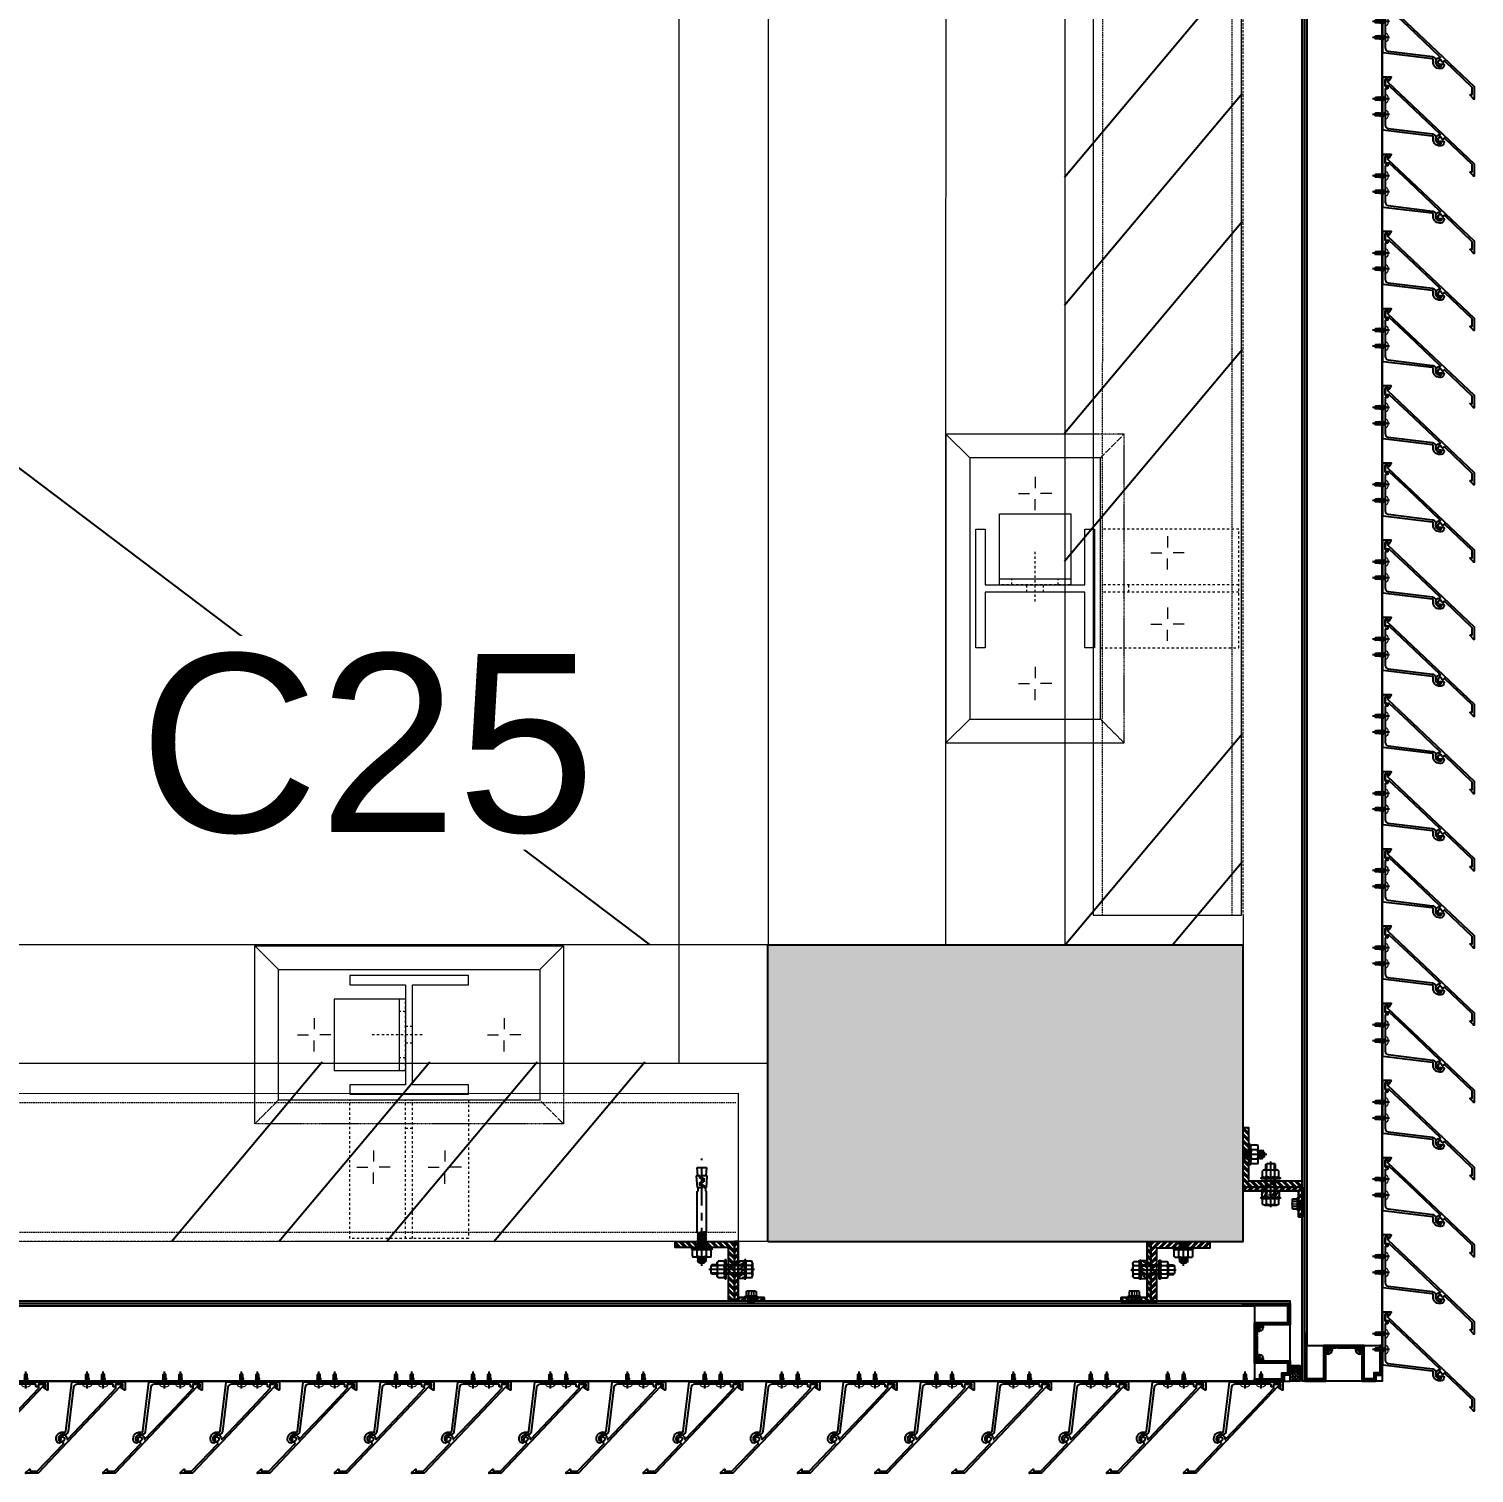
# Model space of a CAD drawing. Header units: millimetres. Extents: x 652937 to 1670132, y 1473552 to 2851037.
# Drawn here: x 780948 to 782165, y 1476758 to 1477974 of the extents above; entities that cross this region are included whole.
import ezdxf

# ---------------------------------------------------------------- set-up
doc = ezdxf.new("R2010")
doc.units = ezdxf.units.MM
doc.set_wipeout_variables(frame=1)
for name, pattern in [('CENTER', [50.8, 31.75, -6.35, 6.35, -6.35]), ('HIDDEN', [0.375, 0.25, -0.125]), ('XKITLINE00', [0]), ('XKITLINE02', [4, 2, -2])]:
    doc.linetypes.add(name, pattern=pattern)
for name, color, linetype in [('000 - CONCRETE_COL_HATCH_', 7, 'Continuous'), ('000 - CONCRETE_COL_MAIN_COLOR_1', 7, 'Continuous'), ('000 - CONCRETE_COL_WIPEOUT_', 7, 'Continuous'), ('000 - STRUCTURE_STEEL_ACCESORIES_SUB_COLOR_3', 7, 'Continuous'), ('010 - ASPG_ACCESSORIES_CUT_COLOR_1', 7, 'Continuous'), ('010 - ASPG_ACCESSORIES_HATCH_', 7, 'Continuous'), ('010 - ASPG_ACCESSORIES_MAIN_COLOR_1', 7, 'Continuous'), ('010 - ASPG_ACCESSORIES_SUB_COLOR_1', 7, 'Continuous'), ('010 - ASPG_EXTR_MAIN_COLOR_2', 7, 'Continuous'), ('010 - ASPG_FASTERN_HIDDEN_', 7, 'Continuous'), ('010 - ASPG_FASTERN_MAIN_COLOR_1', 7, 'Continuous'), ('010 - ASPG_FASTERN_SUB_COLOR_2', 7, 'Continuous'), ('010 - ASPG_FRAMING_CUT_COLOR_4', 7, 'Continuous'), ('010 - ASPG_FRAMING_HATCH_', 7, 'Continuous'), ('010 - ASPG_FRAMING_MAIN_COLOR_2', 7, 'Continuous'), ('010 - ASPG_FRAMING_SUB_COLOR_2', 7, 'Continuous'), ('010 - ASPG_FRAMING_WIPEOUT_', 7, 'Continuous'), ('BOLT & SCREW', 7, 'Continuous'), ('Center Line', 7, 'CENTER'), ('DIM', 7, 'Continuous'), ('TEXT', 7, 'Continuous'), ('tube-stopper', 7, 'Continuous')]:
    doc.layers.add(name, color=color, linetype=linetype)
for name, color, linetype, plot in [('000 - STRUCTURE_STEEL_ACCESORIES_DEF_SUB', 7, 'Continuous', False), ('010 - ASPG_ACCESSORIES_DEF_SUB', 7, 'Continuous', False), ('010 - ASPG_EXTR_DEF_SUB', 7, 'Continuous', False)]:
    doc.layers.add(name, color=color, linetype=linetype, plot=plot)
for name, color, linetype, lineweight in [('12-GRID', 7, 'CENTER', 13), ('A-010-M_LINE', 7, 'Continuous', 9), ('A-230-M_FLOOR', 7, 'Continuous', 25), ('A-WALL', 7, 'Continuous', 25), ('Bolt', 7, 'Continuous', 0), ('Part', 7, 'Continuous', 0), ('S-230-A-FLOOR', 7, 'Continuous', 9), ('SCREW', 7, 'Continuous', 5)]:
    doc.layers.add(name, color=color, linetype=linetype, lineweight=lineweight)
doc.styles.add('Arial', font='arial.ttf')

# ---------------------------------------------------------------- blocks, each defined once
blk = doc.blocks.new('010 - ASPG_ACCESSORIES_SLICON_SEALANT_CUT-VIEW')
at = {"layer": '010 - ASPG_ACCESSORIES_HATCH_'}
h = blk.add_hatch(dxfattribs=at)
h.set_pattern_fill('HONEY', scale=0.238199)
h.set_pattern_definition([(360, (-201291.0811, 911815.7646), (1.1344238721, 0.65495992507), [0.7562825814, -1.5125651628]), (120, (-201291.0811, 911815.7646), (-1.1344238696, 0.65495992936), [0.7562825814, -1.5125651628]), (60, (-201291.0811, 911815.7646), (2.5e-09, 1.30991985442), [-1.5125651628, 0.7562825814])])
edge = h.paths.add_edge_path()
edge.add_ellipse((-9.8, -5), major_axis=(0, -5), ratio=0.644482, start_angle=0, end_angle=360)
h = blk.add_hatch(dxfattribs=at)
h.set_pattern_fill('ANSI37', scale=0.595498)
h.set_pattern_definition([(45, (-201311.081, 911815.515), (-1.3369313545, 1.3369313545), []), (135, (-201311.081, 911815.515), (-1.3369313545, -1.3369313545), [])])
edge = h.paths.add_edge_path()
edge.add_ellipse((-9.5, -5), major_axis=(0, -5), ratio=0.644482, start_angle=0, end_angle=180)
edge.add_line((-9.5, 0), (0, 0))
edge.add_arc((9.9, -5), 11.1, 513.2037, 566.7963)
edge.add_line((0, -10), (-9.5, -10))
at = {"layer": '010 - ASPG_ACCESSORIES_CUT_COLOR_1', "color": 7}
blk.add_ellipse((-9.8, -5), major_axis=(0, -5), ratio=0.644482, dxfattribs=at)
at = {"layer": '010 - ASPG_ACCESSORIES_DEF_SUB', "color": 7, "transparency": 33554457}
blk.add_lwpolyline([(0, -10), (-13, -10), (-13, 0), (0, 0)], close=True, dxfattribs=at)
at = {"layer": '010 - ASPG_FRAMING_SUB_COLOR_2', "color": 7}
blk.add_lwpolyline([(-9.8, -10), (0, -10, -0.238199), (0, 0), (-9.8, 0)], format="xyb", dxfattribs=at)
blk = doc.blocks.new('*U8431')
at = {"layer": '12-GRID', "color": 7, "linetype": 'CENTER'}
blk.add_line((0, 6.1), (0, -18.2), dxfattribs=at)
at = {"layer": 'BOLT & SCREW', "color": 7}
for p, q in [((-5.5, 0.5), (-5.5, 0)), ((5.5, 0), (-5.5, 0)), ((-5.2, 0.9), (-4.2, 1.2)), ((5.2, 0.9), (-5.2, 0.9)), ((-4.2, 5), (-4.2, 1.2)), ((4.2, 1.2), (-4.2, 1.2)), ((3.1, 5.5), (-3.1, 5.5)), ((-2.6, 0.9), (-2.1, 1.2)), ((-2.1, 5), (-2.1, 1.2)), ((-2.1, -1.5), (-2.1, 0)), ((2.1, 5), (2.1, 1.2)), ((2.4, 0.9), (2.1, 1.2)), ((2.1, -1), (2.1, 0)), ((4.2, 5), (4.2, 1.2)), ((5.2, 0.9), (4.2, 1.2)), ((5.5, 0.5), (5.5, 0)), ((-2.7, -1.9), (2.7, -1.4)), ((-2.7, -1.9), (-2.1, -1.5)), ((-2.7, -1.9), (-2.1, -2.3)), ((-2.7, -3.7), (2.7, -3.2)), ((-2.7, -3.7), (-2.1, -3.3)), ((-2.7, -3.7), (-2.1, -4.1)), ((-2.7, -5.5), (2.7, -5)), ((-2.7, -5.5), (2.7, -5)), ((-2.7, -5.5), (-2.1, -5.1)), ((-2.7, -5.5), (-2.1, -5.1)), ((-2.7, -5.5), (-2.1, -5.9)), ((-2.7, -5.5), (-2.1, -5.9)), ((-2.7, -7.3), (2.7, -6.8)), ((-2.7, -7.3), (-2.1, -6.9)), ((-2.7, -7.3), (-2.1, -7.7)), ((-2.7, -9.1), (-2.1, -8.7)), ((-2.7, -9.1), (-1.6, -9)), ((-2.7, -9.1), (-2.1, -9.5)), ((-2.7, -10.9), (-2.1, -10.5)), ((-2.7, -10.9), (-1.8, -10.8)), ((-2.7, -10.9), (-2.1, -11.3)), ((-2.1, -1.5), (2.1, -1)), ((-2.1, -2.3), (2.1, -1.8)), ((-2.1, -3.3), (-2.1, -2.3)), ((-2.1, -3.3), (2.1, -2.8)), ((-2.1, -4.1), (2.1, -3.6)), ((-2.1, -5.1), (-2.1, -4.1)), ((-2.1, -5.1), (2.1, -4.6)), ((-2.1, -5.1), (2.1, -4.6)), ((-2.1, -5.9), (2.1, -5.4)), ((-2.1, -5.9), (2.1, -5.4)), ((-2.1, -6.9), (-2.1, -5.9)), ((-2.1, -6.9), (-2.1, -5.9)), ((-2.1, -6.9), (2.1, -6.4)), ((-2.1, -7.7), (2.1, -7.2)), ((-2.1, -8.7), (-2.1, -7.7)), ((-2.1, -8.7), (-1.1, -8.6)), ((-2.1, -9.5), (-1.6, -9.4)), ((-2.1, -10.5), (-2.1, -9.5)), ((-2.1, -10.5), (-1.8, -10.5)), ((-2.1, -11.3), (-1.9, -11.2)), ((-2.1, -12.4), (-2.1, -11.3)), ((0.4, -8.4), (2.1, -8.2)), ((0.7, -8.8), (2.7, -8.6)), ((0.7, -9.1), (2.1, -9)), ((0.7, -10.2), (2.1, -10)), ((0.7, -10.6), (2.7, -10.4)), ((0.7, -10.9), (2.1, -10.8)), ((2.7, -1.4), (2.1, -1)), ((2.7, -1.4), (2.1, -1.8)), ((2.1, -2.8), (2.1, -1.8)), ((2.7, -3.2), (2.1, -2.8)), ((2.7, -3.2), (2.1, -3.6)), ((2.1, -4.6), (2.1, -3.6)), ((2.7, -5), (2.1, -4.6)), ((2.7, -5), (2.1, -4.6)), ((2.7, -5), (2.1, -5.4)), ((2.7, -5), (2.1, -5.4)), ((2.1, -6.4), (2.1, -5.4)), ((2.1, -6.4), (2.1, -5.4)), ((2.7, -6.8), (2.1, -6.4)), ((2.7, -6.8), (2.1, -7.2)), ((2.1, -8.2), (2.1, -7.2)), ((2.7, -8.6), (2.1, -8.2)), ((2.7, -8.6), (2.1, -9)), ((2.1, -10), (2.1, -9)), ((2.7, -10.4), (2.1, -10)), ((2.7, -10.4), (2.1, -10.8)), ((2.1, -10.8), (2.1, -15.6)), ((-2.1, -12.4), (-2.1, -15.6)), ((0, -17.2), (-2.1, -15.6)), ((0, -17.2), (2.1, -15.6))]:
    blk.add_line(p, q, dxfattribs=at)
blk.add_lwpolyline([(0, -17.2), (0.7, -11.5), (0.7, -8.7, 0.417657), (0.4, -8.4, 0.070993), (-1.5, -8.7), (-2.1, -12.4)], format="xyb", dxfattribs=at)
for centre, radius, start, end in [((-5.2, 0.5), 0.3, 90, 180), ((-3.1, 3.9), 1.56, 48.0171, 131.9829), ((0, -0.2), 5.63, 68.2799, 111.7201), ((3.1, 3.9), 1.56, 48.0171, 131.9829), ((5.2, 0.5), 0.3, 0, 90)]:
    blk.add_arc(centre, radius, start, end, dxfattribs=at)
blk = doc.blocks.new('G$C7D677D58')
at = {"layer": 'tube-stopper'}
h = blk.add_hatch(dxfattribs=at)
h.set_pattern_fill('ANSI35', scale=0.02, angle=280.6768, style=0)
h.set_pattern_definition([(145.676841, (67.453535, -13.0942606), (0.00281929957, 0.00412935224), []), (145.676841, (67.4500606, -13.0949156), (0.00281929957, 0.00412935224), [0.00625, -0.00125, 0, -0.00125])])
h.paths.add_polyline_path([(0.0299, 0.0155), (0.0245, 0.0155), (0.0245, 0.0006), (0.0299, 0.0006)])
at = {"layer": '000 - STRUCTURE_STEEL_ACCESORIES_DEF_SUB', "color": 7, "ltscale": 0.1}
blk.add_line((0.0383, 0.008), (0, 0.008, 0), dxfattribs=at)
at = {"layer": '000 - STRUCTURE_STEEL_ACCESORIES_SUB_COLOR_3', "color": 7}
for p, q in [((0.0069, 0.0028, 0), (0.0069, 0.0132, 0)), ((0.0125, 0.0149, 0), (0.0077, 0.0149, 0)), ((0.0133, 0, 0), (0.0133, 0.016, 0)), ((0.0133, 0.016, 0), (0.0145, 0.016, 0)), ((0.0133, 0.0028, 0), (0.0133, 0.0132, 0)), ((0.0145, 0.016, 0), (0.0145, 0, 0)), ((0.0299, 0), (0.0299, 0.016)), ((0.0299, 0.016), (0.0311, 0.016)), ((0.0311, 0.016), (0.0311, 0)), ((0.0311, 0.0011), (0.0311, 0.0149)), ((0.0359, 0.0149), (0.0311, 0.0149)), ((0.0367, 0.0028), (0.0367, 0.0132)), ((0.0024, 0.012, 0), (0.0016, 0.0112, 0)), ((0.0016, 0.0048, 0), (0.0016, 0.0112, 0)), ((0.0069, 0.0112, 0), (0.0016, 0.0112, 0)), ((0.0069, 0.0048, 0), (0.0016, 0.0048, 0)), ((0.0024, 0.004, 0), (0.0016, 0.0048, 0)), ((0.0069, 0.012, 0), (0.0024, 0.012, 0)), ((0.0069, 0.004, 0), (0.0024, 0.004, 0)), ((0.0125, 0.0115, 0), (0.0077, 0.0115, 0)), ((0.0125, 0.0045, 0), (0.0077, 0.0045, 0)), ((0.0125, 0.0011, 0), (0.0077, 0.0011, 0)), ((0.0145, 0, 0), (0.0133, 0, 0)), ((0.0311, 0), (0.0299, 0)), ((0.0359, 0.0115), (0.0311, 0.0115)), ((0.0359, 0.0045), (0.0311, 0.0045)), ((0.0359, 0.0011), (0.0311, 0.0011))]:
    blk.add_line(p, q, dxfattribs=at)
at = {"layer": '000 - STRUCTURE_STEEL_ACCESORIES_SUB_COLOR_3', "color": 7, "linetype": 'HIDDEN'}
for p, q in [((0.0299, 0.012), (0.0145, 0.012, 0)), ((0.0299, 0.0112), (0.0145, 0.0112, 0)), ((0.0299, 0.0048), (0.0145, 0.0048, 0)), ((0.0299, 0.004), (0.0145, 0.004, 0))]:
    blk.add_line(p, q, dxfattribs=at)
at = {"layer": '000 - STRUCTURE_STEEL_ACCESORIES_SUB_COLOR_3', "color": 7, "elevation": 0}
for points in [[(0.0077, 0.0149, 0.46188), (0.0077, 0.0115, 0.23094), (0.0077, 0.0045, 0.46188), (0.0077, 0.0011)], [(0.0125, 0.0149, -0.46188), (0.0125, 0.0115, -0.23094), (0.0125, 0.0045, -0.46188), (0.0125, 0.0011)], [(0.0359, 0.0149, -0.46188), (0.0359, 0.0115, -0.23094), (0.0359, 0.0045, -0.46188), (0.0359, 0.0011)]]:
    blk.add_lwpolyline(points, format="xyb", dxfattribs=at)
at = {"layer": 'tube-stopper', "color": 7}
blk.add_lwpolyline([(0.0299, 0.0155), (0.0245, 0.0155), (0.0245, 0.0006), (0.0299, 0.0006)], close=True, dxfattribs=at)
blk = doc.blocks.new('000_ASPG_TYP_FILES__ASPG_BK_TYPE_1')
at = {"layer": '010 - ASPG_ACCESSORIES_HATCH_'}
h = blk.add_hatch(dxfattribs=at)
h.set_pattern_fill('ANSI32', scale=10, angle=360)
h.set_pattern_definition([(315, (-21437.9592, -50286.0033), (-2.65165043, -2.65165043), []), (315, (-21436.1914, -50286.0033), (-2.65165043, -2.65165043), [])])
h.paths.add_polyline_path([(0, -31.4), (3, -31.4), (3, -50), (0, -50)])
h.paths.add_polyline_path([(0, 0), (11.8, 0), (11.9, -0.2), (11.9, -1.2), (11.3, -1.6), (11.9, -2), (11.9, -3), (3, -3), (3, -23.4), (0, -23.4)])
h.paths.add_polyline_path([(16.1, -1.5), (16.7, -1.1), (16.1, -0.7), (16.1, 0), (25, 0), (25, -3), (16.1, -3)])
at = {"layer": '010 - ASPG_ACCESSORIES_MAIN_COLOR_1', "color": 7}
blk.add_lwpolyline([(25, 0), (0, 0), (0, -50), (3, -50), (3, -3), (25, -3)], close=True, dxfattribs=at)
at = {"layer": '010 - ASPG_ACCESSORIES_SUB_COLOR_1', "color": 7, "elevation": 0}
for points in [[(0, 0), (11.8, 0), (11.9, -0.2), (11.9, -1.2), (11.3, -1.6), (11.9, -2), (11.9, -3), (3, -3), (3, -23.4), (0, -23.4)], [(16.1, -1.5), (16.7, -1.1), (16.1, -0.7), (16.1, 0), (25, 0), (25, -3), (16.1, -3)], [(0, -31.4), (3, -31.4), (3, -50), (0, -50)]]:
    blk.add_lwpolyline(points, close=True, dxfattribs=at)
blk = doc.blocks.new('000_ASPG_TYP_FILES_20260218-041527_ASPG_BK_TYPE_2')
at = {"layer": '010 - ASPG_ACCESSORIES_HATCH_'}
h = blk.add_hatch(dxfattribs=at)
h.set_pattern_fill('ANSI32', scale=10)
h.set_pattern_definition([(45, (-3428.178, 1640.9533), (-2.6516504, 2.6516504), []), (45, (-3426.4102, 1640.9533), (-2.6516504, 2.6516504), [])])
h.paths.add_polyline_path([(0, 50), (-5, 50), (-5, 5), (-50, 5), (-50, 0), (0, 0)])
at = {"layer": '010 - ASPG_ACCESSORIES_MAIN_COLOR_1', "color": 7}
blk.add_lwpolyline([(0, 50), (-5, 50), (-5, 5), (-50, 5), (-50, 0), (0, 0)], close=True, dxfattribs=at)
blk = doc.blocks.new('000_ASPG_TYP_FILES_EXPANSION_BOLT_1')
at = {"layer": '010 - ASPG_FASTERN_HIDDEN_', "color": 7, "linetype": 'CENTER'}
blk.add_line((-15.3, 0), (74.9, 0), dxfattribs=at)
at = {"layer": '010 - ASPG_FASTERN_MAIN_COLOR_1', "color": 7}
for p, q in [((-8, 7.2), (-7.4, 7.9)), ((-8, 7.2), (-8, -7.2)), ((-7.4, 7.9), (-2.2, 7.9)), ((-7.4, 3.9), (-2.2, 3.9)), ((-1.6, 7.2), (-2.2, 7.9)), ((-1.6, 7.2), (-1.6, -7.2)), ((-7.4, -7.9), (-8, -7.2)), ((-7.4, -3.9), (-2.2, -3.9)), ((-7.4, -7.9), (-2.2, -7.9)), ((-2.2, -7.9), (-1.6, -7.2))]:
    blk.add_line(p, q, dxfattribs=at)
blk.add_lwpolyline([(-1.6, -8.4), (0, -8.4), (0, 8.4), (-1.6, 8.4)], close=True, dxfattribs=at)
for centre, radius, start, end in [((-4.7, 5.9), 3.33, 143.8846, 216.1154), ((4.4, 0), 12.4, 161.4826, 198.5174), ((-4.9, 5.9), 3.33, 323.8846, 36.1154), ((-14, 0), 12.4, 341.4826, 18.5174), ((-4.7, -5.9), 3.33, 143.8846, 216.1154), ((-4.9, -5.9), 3.33, 323.8846, 36.1154)]:
    blk.add_arc(centre, radius, start, end, dxfattribs=at)
at = {"layer": '010 - ASPG_FASTERN_SUB_COLOR_2', "color": 7}
for p, q in [((-13, 2), (-12.2, 2.8)), ((-13, -2), (-13, 2)), ((-11.7, 2.8), (-12.2, -2.8)), ((-12.2, 2.8), (-11.7, 2.8)), ((-10.9, 4), (-11.7, 2.8)), ((-10.9, 4), (-11.6, -4)), ((-10.3, 2.8), (-10.9, 4)), ((-10.3, 2.8), (-10.8, -2.8)), ((-9.5, 4), (-10.3, 2.8)), ((-9.5, 4), (-10.2, -4)), ((-8.9, 2.8), (-9.5, 4)), ((-8.9, 2.8), (-9.4, -2.8)), ((-8.2, 4), (-8.9, 2.8)), ((-8.2, 4), (-8.8, -4)), ((0.7, 4), (-0.1, 2.8)), ((0.7, 4), (0, -4)), ((1.3, 2.8), (0.7, 4)), ((1.3, 2.8), (0.8, -2.8)), ((2, 4), (1.3, 2.8)), ((2, 4), (1.4, -4)), ((2.6, 2.8), (2, 4)), ((2.6, 2.8), (2.2, -2.8)), ((3.4, 4), (2.6, 2.8)), ((3.4, 4), (2.7, -4)), ((4, 2.8), (3.4, 4)), ((4, 2.8), (3.5, -2.8)), ((4.8, 4), (4, 2.8)), ((4.8, 4), (4.1, -4)), ((5.4, 2.8), (4.8, 4)), ((5.4, 2.8), (4.9, -2.8)), ((6.2, 4), (5.4, 2.8)), ((6.2, 4), (5.5, -4)), ((6.8, 2.8), (6.2, 4)), ((6.8, 2.8), (6.3, -2.8)), ((7.6, 4), (6.8, 2.8)), ((7.6, 4), (6.9, -4)), ((8.2, 2.8), (7.6, 4)), ((8.2, 2.8), (7.7, -2.8)), ((9, 4), (8.2, 2.8)), ((9, 4), (8.3, -4)), ((9.6, 2.8), (9, 4)), ((9.6, 2.8), (9.1, -2.8)), ((10.4, 4), (9.6, 2.8)), ((10.4, 4), (9.7, -4)), ((11, 2.8), (10.4, 4)), ((11, 2.8), (10.5, -2.8)), ((11.7, 4), (11, 2.8)), ((11.7, 4), (11.1, -4)), ((12.3, 2.8), (11.7, 4)), ((12.3, 2.8), (11.9, -2.8)), ((13.1, 4), (12.3, 2.8)), ((13.1, 4), (12.4, -4)), ((13.1, 4), (47.5, 4)), ((47.5, 3), (47.5, 4)), ((50.5, 3), (47.5, 3)), ((50.5, 4), (60.3, 4.6)), ((50.5, 2), (50.5, 4)), ((50.5, 2), (51.5, 2)), ((50.5, -4), (50.5, 1)), ((50.7, 1.2), (51, 1.2)), ((52, 0.2), (52, -0.7)), ((52.5, 1), (52.5, 0)), ((54.7, -0.3), (55.3, 1.3)), ((55, -1.1), (55.7, 0.8)), ((56.2, 2), (57.5, 2)), ((56.7, 1.4), (57.1, 1.4)), ((58.1, 0.5), (58.2, -0.8)), ((58.5, 1), (58.5, 0)), ((60.3, 4.6), (60.3, -1.1)), ((67.5, 4), (60.3, 3.3)), ((67.5, -4), (67.5, 4)), ((-13, -2), (-12.2, -2.8)), ((-11.6, -4), (-12.2, -2.8)), ((-10.8, -2.8), (-11.6, -4)), ((-10.2, -4), (-10.8, -2.8)), ((-9.4, -2.8), (-10.2, -4)), ((-8.8, -4), (-9.4, -2.8)), ((-8, -2.8), (-8.8, -4)), ((0.8, -2.8), (0, -4)), ((1.4, -4), (0.8, -2.8)), ((2.2, -2.8), (1.4, -4)), ((2.7, -4), (2.2, -2.8)), ((3.5, -2.8), (2.7, -4)), ((4.1, -4), (3.5, -2.8)), ((4.9, -2.8), (4.1, -4)), ((5.5, -4), (4.9, -2.8)), ((6.3, -2.8), (5.5, -4)), ((6.9, -4), (6.3, -2.8)), ((7.7, -2.8), (6.9, -4)), ((8.3, -4), (7.7, -2.8)), ((9.1, -2.8), (8.3, -4)), ((9.7, -4), (9.1, -2.8)), ((10.5, -2.8), (9.7, -4)), ((11.1, -4), (10.5, -2.8)), ((11.9, -2.8), (11.1, -4)), ((12.4, -4), (11.9, -2.8)), ((12.5, -4), (47.5, -4)), ((47.5, -4), (47.5, -3)), ((47.5, -3), (50.5, -3)), ((60.3, -4.7), (50.5, -4)), ((53, -1.7), (54.1, -1.7)), ((53.5, -1), (53.8, -1)), ((59.2, -1.7), (60.3, -1.7)), ((59.5, -1), (60.3, -1.1)), ((60.3, -1.7), (60.3, -4.7)), ((60.3, -3.3), (67.5, -4))]:
    blk.add_line(p, q, dxfattribs=at)
for centre, start, end in [((51, 0.2), 0, 121.9394), ((51.5, 1), 0, 90), ((56.2, 1), 90, 161.5651), ((56.7, 0.4), 90, 159.1163), ((57.1, 0.4), 3.0186, 90), ((57.5, 1), 0, 90), ((53, -0.7), 180, 270), ((53.5, 0), 180, 270), ((53.8, 0), 270, 341.5651), ((54.1, -0.7), 270, 339.1163), ((59.2, -0.7), 183.0186, 270), ((59.5, 0), 180, 267.8255)]:
    blk.add_arc(centre, 1, start, end, dxfattribs=at)
blk = doc.blocks.new('*U8433')
at = {"color": 7}
for name, p, rotation in [('*U8431', (-11, -3, 0), 180), ('000_ASPG_TYP_FILES_EXPANSION_BOLT_1', (-52.5, -45, 0), 270)]:
    blk.add_blockref(name, p, dxfattribs=dict(at, rotation=rotation))
for name, p in [('000_ASPG_TYP_FILES_20260218-041527_ASPG_BK_TYPE_2', (-25, -50, 0)), ('000_ASPG_TYP_FILES__ASPG_BK_TYPE_1', (-25, 0, 0))]:
    blk.add_blockref(name, p, dxfattribs=at)
at = {"color": 7, "xscale": 1000, "yscale": 1000, "zscale": 1000}
blk.add_blockref('G$C7D677D58', (-46.5, -34.5, 0), dxfattribs=at)
blk = doc.blocks.new('*U9351')
at = {"layer": '12-GRID', "color": 7, "linetype": 'CENTER'}
for p, q in [((0, -6.2), (0, 2.2)), ((-4.2, -2), (4.2, -2))]:
    blk.add_line(p, q, dxfattribs=at)
at = {"layer": 'BOLT & SCREW', "color": 7}
for p, q in [((-0.6, -1.8), (-1.8, -1.6)), ((-0.6, -2.2), (-1.8, -2.4)), ((-0.5, -1.8), (-0.9, -1.6)), ((-0.5, -2.2), (-0.9, -2.4)), ((-0.2, -1.4), (-0.4, -0.2)), ((-0.2, -1.5), (-0.4, -1.1)), ((-0.2, -2.5), (-0.4, -2.9)), ((-0.2, -2.6), (-0.4, -3.8)), ((0.2, -1.4), (0.4, -0.2)), ((0.2, -1.5), (0.4, -1.1)), ((0.4, -2.9), (0.2, -2.5)), ((0.2, -2.6), (0.4, -3.8)), ((0.5, -1.8), (0.9, -1.6)), ((0.5, -2.2), (0.9, -2.4)), ((0.6, -1.8), (1.8, -1.6)), ((0.6, -2.2), (1.8, -2.4))]:
    blk.add_line(p, q, dxfattribs=at)
for points in [[(-1.8, -1.6), (-0.9, -1.6, 0.414214), (-0.4, -1.1), (-0.4, -0.2), (0.4, -0.2), (0.4, -1.1, 0.414214), (0.9, -1.6), (1.8, -1.6), (1.8, -2.4), (0.9, -2.4, 0.414214), (0.4, -2.9), (0.4, -3.8), (-0.4, -3.8), (-0.4, -2.9, 0.414214), (-0.9, -2.4), (-1.8, -2.4)], [(0.2, -2.5, -0.414214), (0.5, -2.2), (0.6, -2.2), (0.6, -1.8), (0.5, -1.8, -0.414214), (0.2, -1.5), (0.2, -1.4), (-0.2, -1.4), (-0.2, -1.5, -0.414214), (-0.5, -1.8), (-0.6, -1.8), (-0.6, -2.2), (-0.5, -2.2, -0.414214), (-0.2, -2.5), (-0.2, -2.6), (0.2, -2.6)]]:
    blk.add_lwpolyline(points, format="xyb", close=True, dxfattribs=at)
blk.add_circle((0, -2), 3.5, dxfattribs=at)
blk = doc.blocks.new('000_ASPG_TYP_FILES_20260218-010703_FRAME_EXTR_')
at = {"layer": '010 - ASPG_FRAMING_HATCH_'}
h = blk.add_hatch(dxfattribs=at)
h.set_pattern_fill('ANSI32', scale=0.1, angle=180)
edge = h.paths.add_edge_path()
edge.add_line((2, 16), (2, 2))
edge.add_line((2, 2), (39.7, 2))
edge.add_arc((39.7, 1.7), 0.3, 0, 90, ccw=False)
edge.add_line((40, 1.7), (40, 0.3))
edge.add_arc((39.7, 0.3), 0.3, -90, 0, ccw=False)
edge.add_line((39.7, 0), (0.3, 0))
edge.add_arc((0.3, 0.3), 0.3, 180, 270, ccw=False)
edge.add_line((0, 0.3), (0, 17.7))
edge.add_arc((0.3, 17.7), 0.3, 90, 180, ccw=False)
edge.add_line((0.3, 18), (22.6, 18))
edge.add_arc((22.6, 18.5), 0.5, 270, 380.2095)
edge.add_arc((26.2, 19.8), 3.35, 182.0638, 200.2095, ccw=False)
edge.add_arc((23.6, 19.7), 0.76, 2.0638, 182.0638, ccw=False)
edge.add_arc((26.2, 19.8), 1.83, 182.0638, 447.9362)
edge.add_arc((26.3, 22.4), 0.76, 87.9362, 267.9362, ccw=False)
edge.add_arc((26.2, 19.8), 3.35, 69.7905, 87.9362, ccw=False)
edge.add_arc((27.5, 23.4), 0.5, 249.7905, 360)
edge.add_line((28, 23.4), (28, 26.7))
edge.add_line((28, 26.7), (28.5, 27.2))
edge.add_line((28.5, 27.2), (28, 27.7))
edge.add_line((28, 27.7), (28, 38.6))
edge.add_line((28, 38.6), (28.5, 39.1))
edge.add_line((28.5, 39.1), (28, 39.6))
edge.add_line((28, 39.6), (28, 42.9))
edge.add_arc((27.5, 42.9), 0.5, 0, 110.2095)
edge.add_arc((26.2, 46.5), 3.35, 272.0638, 290.2095, ccw=False)
edge.add_arc((26.3, 43.9), 0.76, 92.0638, 272.0638, ccw=False)
edge.add_arc((26.2, 46.5), 1.83, 272.0638, 537.9362)
edge.add_arc((23.6, 46.6), 0.76, 177.9362, 357.9362, ccw=False)
edge.add_arc((26.2, 46.5), 3.35, 159.7905, 177.9362, ccw=False)
edge.add_arc((22.6, 47.8), 0.5, 339.7905, 450)
edge.add_line((22.6, 48.3), (0.3, 48.3))
edge.add_arc((0.3, 48.6), 0.3, 180, 270, ccw=False)
edge.add_line((0, 48.6), (0, 60))
edge.add_arc((0.3, 60), 0.3, 90, 180, ccw=False)
edge.add_line((0.3, 60.3), (5, 60.3))
edge.add_line((5, 60.3), (5, 65))
edge.add_arc((5.3, 65), 0.3, 90, 180, ccw=False)
edge.add_line((5.3, 65.3), (30, 65.3))
edge.add_line((30, 65.3), (30, 63.6))
edge.add_arc((29.7, 63.6), 0.3, -90, 0, ccw=False)
edge.add_line((29.7, 63.3), (7.3, 63.3))
edge.add_arc((7.3, 63), 0.3, 90, 180)
edge.add_line((7, 63), (7, 58.3))
edge.add_line((7, 58.3), (2.3, 58.3))
edge.add_arc((2.3, 58), 0.3, 90, 180)
edge.add_line((2, 58), (2, 50.6))
edge.add_arc((2.3, 50.6), 0.3, 180, 270)
edge.add_line((2.3, 50.3), (29.7, 50.3))
edge.add_arc((29.7, 50), 0.3, 0, 90, ccw=False)
edge.add_line((30, 50), (30, 26.7))
edge.add_line((30, 26.7), (30, 16.3))
edge.add_arc((29.7, 16.3), 0.3, -90, 0, ccw=False)
edge.add_line((29.7, 16), (2, 16))
at = {"layer": '010 - ASPG_FRAMING_CUT_COLOR_4', "color": 7}
blk.add_lwpolyline([(2, 16), (2, 2), (39.7, 2, -0.414214), (40, 1.7), (40, 0.3, -0.414214), (39.7, 0), (0.3, 0, -0.414214), (0, 0.3), (0, 17.7, -0.414214), (0.3, 18), (22.6, 18, 0.52173), (23, 18.7, -0.079342), (22.8, 19.7, -1), (24.3, 19.8, 2.296346), (26.2, 21.7, -1), (26.3, 23.2, -0.079342), (27.3, 23, 0.52173), (28, 23.4), (28, 26.7), (28.5, 27.2), (28, 27.7), (28, 38.6), (28.5, 39.1), (28, 39.6), (28, 42.9, 0.52173), (27.3, 43.3, -0.079342), (26.3, 43.1, -1), (26.2, 44.6, 2.296346), (24.3, 46.5, -1), (22.8, 46.6, -0.079342), (23, 47.6, 0.52173), (22.6, 48.3), (0.3, 48.3, -0.414214), (0, 48.6), (0, 60, -0.414214), (0.3, 60.3), (5, 60.3), (5, 65, -0.414214), (5.3, 65.3), (30, 65.3), (30, 63.6, -0.414214), (29.7, 63.3), (7.3, 63.3, 0.414214), (7, 63), (7, 58.3), (2.3, 58.3, 0.414214), (2, 58), (2, 50.6, 0.414214), (2.3, 50.3), (29.7, 50.3, -0.414214), (30, 50), (30, 26.7), (30, 16.3, -0.414214), (29.7, 16)], format="xyb", close=True, dxfattribs=at)
at = {"color": 7}
for p in [(26.2, 48.5), (26.2, 21.8)]:
    blk.add_blockref('*U9351', p, dxfattribs=at)
blk = doc.blocks.new('PZG35-9D5')
at = {"layer": 'Center Line', "color": 7}
blk.add_line((0, 3.7), (0, -10.5), dxfattribs=at)
at = {"layer": 'SCREW', "color": 7}
for p, q in [((-1.4, 0), (-1.4, -1.1)), ((1.4, 0), (1.4, -0.6)), ((-1.9, -1.4), (1.9, -0.9)), ((-1.9, -1.4), (-1.4, -1.1)), ((-1.9, -1.4), (-1.4, -1.7)), ((-1.9, -2.7), (1.9, -2.2)), ((-1.9, -2.7), (-1.4, -2.4)), ((-1.9, -2.7), (-1.4, -3)), ((-1.9, -4), (-1.4, -3.7)), ((-1.9, -4), (-1, -3.9)), ((-1.9, -4), (-1.4, -4.3)), ((-1.4, -1.1), (1.4, -0.6)), ((-1.4, -1.7), (1.4, -1.2)), ((-1.4, -1.7), (-1.4, -2.4)), ((-1.4, -2.4), (1.4, -1.9)), ((-1.4, -3), (1.4, -2.5)), ((-1.4, -3), (-1.4, -3.7)), ((-1.4, -3.7), (-0.8, -3.6)), ((-1.4, -4.3), (-1.4, -8.1)), ((-1.4, -4.3), (-1.2, -4.3)), ((0, -9.5), (-1.4, -8.1)), ((0, -9.5), (1.4, -8.1)), ((0.6, -3.3), (1.4, -3.2)), ((0.7, -3.7), (1.9, -3.5)), ((0.7, -3.9), (1.4, -3.8)), ((0.7, -4.6), (1.4, -4.5)), ((0.7, -5), (1.9, -4.8)), ((0.7, -5.2), (1.4, -5.1)), ((1.9, -0.9), (1.4, -0.6)), ((1.9, -0.9), (1.4, -1.2)), ((1.4, -1.2), (1.4, -1.9)), ((1.9, -2.2), (1.4, -1.9)), ((1.9, -2.2), (1.4, -2.5)), ((1.4, -2.5), (1.4, -3.2)), ((1.9, -3.5), (1.4, -3.2)), ((1.9, -3.5), (1.4, -3.8)), ((1.4, -3.8), (1.4, -4.5)), ((1.9, -4.8), (1.4, -4.5)), ((1.9, -4.8), (1.4, -5.1)), ((1.4, -5.1), (1.4, -8.1))]:
    blk.add_line(p, q, dxfattribs=at)
blk.add_lwpolyline([(0, -9.5), (0.7, -5.2), (0.7, -3.6, 0.417657), (0.4, -3.3, 0.108102), (-0.8, -3.6), (-1.4, -4.7)], format="xyb", dxfattribs=at)
blk = doc.blocks.new('*U9352')
at = {"layer": 'SCREW', "color": 7}
blk.add_lwpolyline([(3, 1.8, 0.09906), (0.8, 2.5), (0.8, 2.3), (-0.8, 2.3), (-0.8, 2.5, 0.09906), (-3, 1.8, 0.266588), (-3.5, 1), (-3.5, 0.2, 0.414214), (-3.3, 0), (3.3, 0, 0.414214), (3.5, 0.2), (3.5, 1, 0.266588)], format="xyb", close=True, dxfattribs=at)
blk.add_blockref('PZG35-9D5', (0, 0), dxfattribs=at)
blk = doc.blocks.new('*U9355')
at = {"color": 7}
blk.add_point((0, 0), dxfattribs=at)
at = {"layer": '010 - ASPG_ACCESSORIES_MAIN_COLOR_1', "color": 7}
blk.add_lwpolyline([(-39.7, -0.6, 0.414214), (-40, -0.9), (-40, -7.4, 0.57735), (-39.7, -7.6), (-36.6, -5.8, 0.767327), (-36.8, -5.3), (-37.9, -5.3, -0.414214), (-38.2, -5), (-38.2, -2.8, -0.414214), (-38, -2.6), (-32.2, -2.6, -0.388879), (-32, -2.8), (-31.8, -4.3, 0.388879), (-31.3, -4.8), (-30.3, -4.8, 0.414214), (-30, -4.5), (-30, -2.9, -0.414214), (-29.7, -2.6), (0.4, -2.6, -0.378969), (3.4, -5.2), (8, -42.5, 0.446593), (11.6, -45.1, -0.489802), (16.1, -48.7), (16.1, -49.4, -0.18248), (15.8, -50, -0.267949), (15.3, -50.2, 1.122115), (15.1, -52.3, 0.405004), (18.1, -49.4), (18.1, -48.7, 0.489805), (11.2, -43.1, -0.446597), (9.9, -42.3), (4.9, -0.8, 0.364176), (4.6, -0.6)], format="xyb", close=True, dxfattribs=at)
at = {"layer": '010 - ASPG_EXTR_DEF_SUB', "color": 7}
for p in [(-40, -0.5), (43.4, -76.9), (43.4, -77.5)]:
    blk.add_point(p, dxfattribs=at)
at = {"layer": '010 - ASPG_EXTR_MAIN_COLOR_2', "color": 7}
blk.add_lwpolyline([(11.4, -48.2), (11.5, -47.4), (12.2, -47.6), (12.3, -46.8, -0.535538), (14.2, -49.2, 0.991572), (15.7, -49.6, 1.157025), (8.8, -48.8, -0.688558), (8.3, -49), (-17.1, -22.2), (-32.3, -6.1), (-32.3, -2.9, 0.414312), (-32.6, -2.6), (-37.5, -2.6, 0.414116), (-37.8, -2.9), (-37.8, -4.3, 0.414214), (-37.5, -4.6), (-36, -4.6, -0.205895), (-35.8, -4.7), (33.2, -77.5), (43.1, -77.5, 0.668179), (43.4, -77), (40.5, -74.2, 0.668179), (40, -74.4), (40, -76), (33.9, -76), (11.9, -52.8, -0.558354), (12.1, -52, 0.766275), (12, -50.4, -0.438583), (10.7, -48.1)], format="xyb", close=True, dxfattribs=at)
at = {"layer": 'SCREW', "color": 7, "rotation": 180}
for p in [(-21.6, -2.5), (-8.2, -2.5)]:
    blk.add_blockref('*U9352', p, dxfattribs=at)
blk = doc.blocks.new('*U8655')
at = {"color": 7}
blk.add_wipeout([(1698, 4), (60, 4), (60, 69.3), (1698, 69.3)], dxfattribs=at).dxf.layer = '010 - ASPG_FRAMING_WIPEOUT_'
at = {"layer": '010 - ASPG_FRAMING_MAIN_COLOR_2', "color": 7}
blk.add_lwpolyline([(1668, 69.3), (90, 69.3), (90, 6), (1668, 6)], close=True, dxfattribs=at)
at = {"layer": '010 - ASPG_FRAMING_SUB_COLOR_2', "color": 7}
for points in [[(1698, 4), (60, 4), (60, 69.3), (1698, 69.3)], [(60, 2), (60, 4), (1698, 4), (1698, 2)]]:
    blk.add_lwpolyline(points, close=True, dxfattribs=at)
at = {"color": 7, "rotation": 180}
for p in [(611.8, 69.3), (676.8, 69.3), (741.8, 69.3), (806.8, 69.3), (871.8, 69.3), (936.8, 69.3), (1001.8, 69.3), (1066.8, 69.3), (1131.8, 69.3), (1196.8, 69.3), (1261.8, 69.3), (1326.8, 69.3), (1391.8, 69.3), (1456.8, 69.3), (1521.8, 69.3), (1586.8, 69.3), (1651.8, 69.3)]:
    blk.add_blockref('*U9355', p, dxfattribs=at)
at = {"color": 7, "xscale": -1}
blk.add_blockref('000_ASPG_TYP_FILES_20260218-010703_FRAME_EXTR_', (1698, 4), dxfattribs=at)
blk = doc.blocks.new('*U8779')
at = {"color": 7}
blk.add_wipeout([(1743.3, 4), (60, 4), (60, 69.3), (1743.3, 69.3)], dxfattribs=at).dxf.layer = '010 - ASPG_FRAMING_WIPEOUT_'
at = {"layer": '010 - ASPG_FRAMING_MAIN_COLOR_2', "color": 7}
blk.add_lwpolyline([(1713.3, 69.3), (90, 69.3), (90, 6), (1713.3, 6)], close=True, dxfattribs=at)
at = {"layer": '010 - ASPG_FRAMING_SUB_COLOR_2', "color": 7}
for points in [[(1743.3, 4), (60, 4), (60, 69.3), (1743.3, 69.3)], [(60, 2), (60, 4), (1743.3, 4), (1743.3, 2)]]:
    blk.add_lwpolyline(points, close=True, dxfattribs=at)
at = {"color": 7, "xscale": -1, "rotation": 180}
for p in [(620, 69.3), (685, 69.3), (750, 69.3), (815, 69.3), (880, 69.3), (945, 69.3), (1010, 69.3), (1075, 69.3), (1140, 69.3), (1205, 69.3), (1270, 69.3), (1335, 69.3), (1400, 69.3), (1465, 69.3), (1530, 69.3), (1595, 69.3), (1660, 69.3), (1725, 69.3)]:
    blk.add_blockref('*U9355', p, dxfattribs=at)
at = {"color": 7, "xscale": -1}
blk.add_blockref('000_ASPG_TYP_FILES_20260218-010703_FRAME_EXTR_', (1743.3, 4), dxfattribs=at)
blk = doc.blocks.new('W-1-PP18-ST_ENT3_REV02_20260413-054934_PP18_ENT3_ASPG_MAIN_LOPL')
at = {"color": 7, "xscale": -1, "rotation": 180}
blk.add_blockref('*U8655', (18554, -15748), dxfattribs=at)
at = {"color": 7, "rotation": 270}
blk.add_blockref('*U8779', (20260, -14074), dxfattribs=at)
blk = doc.blocks.new('C25')
at = {"layer": 'S-230-A-FLOOR', "color": 7}
for p, q in [((0, 0.0686), (0, -0.0686)), ((-0.0686, 0), (0.0686, 0))]:
    blk.add_line(p, q, dxfattribs=at)
at = {"layer": 'S-230-A-FLOOR', "color": 7, "linetype": 'HIDDEN', "ltscale": 5}
blk.add_lwpolyline([(0.125, 0.2), (0.125, -0.2), (-0.125, -0.2), (-0.125, 0.2)], close=True, dxfattribs=at)
blk = doc.blocks.new('opening')
at = {"layer": 'A-230-M_FLOOR', "color": 7, "linetype": 'HIDDEN', "ltscale": 30}
blk.add_line((6.9573, -9.8109), (11.8381, -3.3459), dxfattribs=at)
blk = doc.blocks.new('1')
at = {"layer": 'A-010-M_LINE', "color": 7}
for p, q in [((274198, -51905.5), (278073.2, -51905.5)), ((274198, -51980.5), (278073.2, -51980.5))]:
    blk.add_line(p, q, dxfattribs=at)
blk = doc.blocks.new('*U8335')
at = {"color": 7}
blk.add_wipeout([(200, 125), (200, -125), (-200, -125), (-200, 125)], dxfattribs=at).dxf.layer = '000 - CONCRETE_COL_WIPEOUT_'
at = {"layer": '000 - CONCRETE_COL_HATCH_'}
h = blk.add_hatch(dxfattribs=at)
h.set_pattern_fill('AR-CONC', scale=0.05, style=0)
h.paths.add_polyline_path([(-200, -125), (-200, 125), (200, 125), (200, -125)])
at = {"layer": '000 - CONCRETE_COL_MAIN_COLOR_1', "color": 7}
blk.add_lwpolyline([(-200, -125), (-200, 125), (200, 125), (200, -125), (-200, -125)], close=True, dxfattribs=at)
blk = doc.blocks.new('W-1-PP18-ST_ENT3_REV02_20260413-050421_PP18_ENT3_MAIN_LOPF')
at = {"layer": 'TEXT'}
h = blk.add_hatch(dxfattribs=at)
h.set_pattern_fill('ANSI34', scale=21.831008, angle=305.769)
h.set_pattern_definition([(230.0083, (16484.82, -22407.65), (318.622, -267.277), []), (230.0083, (16387.17, -22416.2), (318.622, -267.277), []), (230.0083, (16289.52, -22424.77), (318.622, -267.277), []), (230.0083, (16191.87, -22433.32), (318.622, -267.277), [])])
h.paths.add_polyline_path([(8351.9, -15550.1), (8350.2, 1004.8), (20060.2, 1006.6), (20061.9, -15548.3)], flags=16)
h.paths.add_polyline_path([(8201.9, -15700.1), (8201.1, 1155.7), (20210.7, 1155.9), (20211.5, -15699.8)])
at = {"layer": 'A-WALL', "color": 7, "lineweight": 13}
blk.add_lwpolyline([(20062.2, 1006.5), (20062.2, -15549.9), (8352.6, -15549.9), (8350.2, 1004.8)], close=True, dxfattribs=at)
for points in [[(19962.1, -15450), (19962.7, -11674.8)], [(20212.3, -15424.9), (20212.3, -15699.8), (19415, -15699.9)], [(19962.1, -15449.9), (13247.4, -15449.9)]]:
    blk.add_lwpolyline(points, dxfattribs=at)
at = {"layer": 'A-WALL', "color": 7, "linetype": 'HIDDEN', "lineweight": 13, "ltscale": 8}
for points in [[(20212, -13899.7), (20212.2, -15424.7)], [(19415, -15699.9), (15733.7, -15699.9)]]:
    blk.add_lwpolyline(points, dxfattribs=at)
at = {"color": 7, "xscale": 1000, "yscale": 1000, "zscale": 1000, "rotation": 90.00830806532032}
blk.add_blockref('opening', (9903.2, -22408.6), dxfattribs=at)
at = {"layer": 'A-WALL', "color": 7, "linetype": 'HIDDEN', "lineweight": 13, "ltscale": 8, "rotation": 90}
blk.add_blockref('1', (-32168, -289748.1), dxfattribs=at)
at = {"layer": 'S-230-A-FLOOR', "color": 7, "xscale": 1000.000000000001, "yscale": 1000.000000000001, "zscale": 1000.000000000001, "rotation": 90.00830794727084}
blk.add_blockref('C25', (20012.2, -15575), dxfattribs=at)
at = {"color": 7}
blk.add_blockref('*U8335', (20012.2, -15575), dxfattribs=at)
at = {"layer": 'DIM', "color": 7, "insert": (19474.7, -15281), "char_height": 150, "attachment_point": 5, "rotation": 0.0083, "style": 'Arial', "bg_fill": 3, "box_fill_scale": 1.1, "bg_fill_color": 256, "bg_fill_true_color": 13158600, "bg_fill_transparency": 0}
blk.add_mtext('\\A1;C25', dxfattribs=at)
blk = doc.blocks.new('W-1-PP18-ST_ENT3_REV02_20260713-0235514')
at = {"layer": 'Bolt', "color": 7, "linetype": 'XKITLINE00', "lineweight": 0}
for p, q in [((20037.1, -15055.9), (20037.1, -15065.3)), ((20023.1, -15069.9), (20032.4, -15069.9)), ((20037.1, -15083.9), (20037.1, -15074.6)), ((20051.1, -15069.9), (20041.8, -15069.9)), ((20148.6, -15105.9), (20148.6, -15115.3)), ((20148.6, -15105.9), (20148.6, -15115.3)), ((20134.6, -15119.9), (20143.9, -15119.9)), ((20134.6, -15119.9), (20143.9, -15119.9)), ((20148.6, -15133.9), (20148.6, -15124.6)), ((20148.6, -15133.9), (20148.6, -15124.6)), ((20162.6, -15119.9), (20153.3, -15119.9)), ((20162.6, -15119.9), (20153.3, -15119.9)), ((20148.6, -15165.9), (20148.6, -15175.3)), ((20148.6, -15165.9), (20148.6, -15175.3)), ((20134.6, -15179.9), (20143.9, -15179.9)), ((20134.6, -15179.9), (20143.9, -15179.9)), ((20148.6, -15193.9), (20148.6, -15184.6)), ((20148.6, -15193.9), (20148.6, -15184.6)), ((20162.6, -15179.9), (20153.3, -15179.9)), ((20162.6, -15179.9), (20153.3, -15179.9)), ((20037.1, -15215.9), (20037.1, -15225.3)), ((20023.1, -15229.9), (20032.4, -15229.9)), ((20037.1, -15243.9), (20037.1, -15234.6)), ((20051.1, -15229.9), (20041.8, -15229.9)), ((19430, -15511.7), (19430, -15521)), ((19590, -15511.7), (19590, -15521)), ((19416, -15525.7), (19425.3, -15525.7)), ((19444, -15525.7), (19434.7, -15525.7)), ((19576, -15525.7), (19585.3, -15525.7)), ((19604, -15525.7), (19594.7, -15525.7)), ((19430, -15539.7), (19430, -15530.4)), ((19590, -15539.7), (19590, -15530.4)), ((19480, -15623.2), (19480, -15632.5)), ((19480, -15623.2), (19480, -15632.5)), ((19540, -15623.2), (19540, -15632.5)), ((19540, -15623.2), (19540, -15632.5)), ((19466, -15637.2), (19475.3, -15637.2)), ((19466, -15637.2), (19475.3, -15637.2)), ((19494, -15637.2), (19484.7, -15637.2)), ((19494, -15637.2), (19484.7, -15637.2)), ((19526, -15637.2), (19535.3, -15637.2)), ((19526, -15637.2), (19535.3, -15637.2)), ((19554, -15637.2), (19544.7, -15637.2)), ((19554, -15637.2), (19544.7, -15637.2)), ((19480, -15651.2), (19480, -15641.8)), ((19480, -15651.2), (19480, -15641.8)), ((19540, -15651.2), (19540, -15641.8)), ((19540, -15651.2), (19540, -15641.8))]:
    blk.add_line(p, q, dxfattribs=at)
at = {"layer": 'Bolt', "color": 7, "linetype": 'XKITLINE02', "lineweight": 0}
for p, q in [((20037.1, -15160.9), (20037.1, -15117.9)), ((20017.6, -15146.9), (20017.6, -15141.9)), ((20030.1, -15152.9), (20030.1, -15146.9)), ((20044.1, -15152.9), (20044.1, -15146.9)), ((20056.6, -15146.9), (20056.6, -15141.9)), ((19507, -15506.2), (19502, -15506.2)), ((19520.9, -15525.7), (19478, -15525.7)), ((19513, -15518.7), (19507, -15518.7)), ((19513, -15532.7), (19507, -15532.7)), ((19507, -15545.2), (19502, -15545.2))]:
    blk.add_line(p, q, dxfattribs=at)
at = {"layer": 'Part', "color": 7, "linetype": 'HIDDEN', "lineweight": 0, "ltscale": 5}
for p, q in [((20094, -15425), (20094.1, -13900)), ((20203, -15425), (20203.1, -13900)), ((15734.1, -15583), (19785, -15582.8)), ((15734.1, -15692), (19785, -15691.8))]:
    blk.add_line(p, q, dxfattribs=at)
at = {"layer": 'Part', "color": 7, "lineweight": 0}
for p, q in [((19982.1, -15039.9), (19962.1, -15019.9)), ((20067.1, -15141.9), (20007.1, -15141.9)), ((19962.1, -15279.9), (19982.1, -15259.9)), ((19400, -15470.7), (19380, -15450.7)), ((19640, -15450.7), (19620, -15470.7)), ((19502, -15555.7), (19502, -15495.7))]:
    blk.add_line(p, q, dxfattribs=at)
at = {"layer": 'Part', "color": 7, "linetype": 'HIDDEN', "lineweight": 0}
for p, q in [((20112.1, -15019.9), (20092.1, -15039.9)), ((20092.1, -15259.9), (20112.1, -15279.9)), ((19380, -15600.7), (19400, -15580.7)), ((19620, -15580.7), (19640, -15600.7))]:
    blk.add_line(p, q, dxfattribs=at)
at = {"layer": 'Part', "color": 7, "linetype": 'XKITLINE02', "lineweight": 0}
for p, q in [((20067.1, -15146.9), (20007.1, -15146.9)), ((20208.6, -15146.9), (20092.1, -15146.9)), ((20115.7, -15146.9), (20115.7, -15152.9)), ((20208.6, -15152.9), (20092.1, -15152.9)), ((19507, -15555.7), (19507, -15495.7)), ((19507, -15697.2), (19507, -15580.7)), ((19513, -15697.2), (19513, -15580.7)), ((19507, -15604.3), (19513, -15604.3))]:
    blk.add_line(p, q, dxfattribs=at)
at = {"layer": 'Part', "color": 7, "lineweight": 0}
for points in [[(20211, -13900), (20086.1, -13900), (20086, -15425), (20211, -15425), (20211.1, -13900)], [(20086.4, -15019.9), (19962.1, -15019.9), (19962.1, -15279.9), (20086.4, -15279.9)], [(20007.1, -15146.9), (20007.1, -15086.9), (20067.1, -15086.9), (20067.1, -15146.9)], [(19380, -15575), (19380, -15450.7), (19640, -15450.7), (19640, -15575)], [(19507, -15495.7), (19447, -15495.7), (19447, -15555.7), (19507, -15555.7)]]:
    blk.add_lwpolyline(points, dxfattribs=at)
at = {"layer": 'Part', "color": 7, "linetype": 'HIDDEN', "lineweight": 0}
for points in [[(20086.4, -15279.9), (20112.1, -15279.9), (20112.1, -15019.9), (20086.4, -15019.9)], [(19640, -15575), (19640, -15600.7), (19380, -15600.7), (19380, -15575)]]:
    blk.add_lwpolyline(points, dxfattribs=at)
at = {"layer": 'Part', "color": 7, "lineweight": 0}
for points in [[(20092.1, -15259.9), (20092.1, -15039.9), (19982.1, -15039.9), (19982.1, -15259.9)], [(19995.1, -15099.9), (19995.1, -15146.9), (20079.1, -15146.9), (20079.1, -15099.9), (20087.1, -15099.9), (20087.1, -15199.9), (20079.1, -15199.9), (20079.1, -15152.9), (19995.1, -15152.9), (19995.1, -15199.9), (19987.1, -15199.9), (19987.1, -15099.9)], [(19620, -15580.7), (19400, -15580.7), (19400, -15470.7), (19620, -15470.7)], [(19460, -15483.7), (19507, -15483.7), (19507, -15567.7), (19460, -15567.7), (19460, -15575.7), (19560, -15575.7), (19560, -15567.7), (19513, -15567.7), (19513, -15483.7), (19560, -15483.7), (19560, -15475.7), (19460, -15475.7)], [(19787, -15699.8), (15734.1, -15700), (15734.1, -15575), (19787, -15574.8)]]:
    blk.add_lwpolyline(points, close=True, dxfattribs=at)
at = {"layer": 'Part', "color": 7, "linetype": 'XKITLINE02', "lineweight": 0}
for points in [[(20092.1, -15199.9), (20208.6, -15199.9), (20208.6, -15099.9), (20092.1, -15099.9)], [(19560, -15580.7), (19560, -15697.2), (19460, -15697.2), (19460, -15580.7)]]:
    blk.add_lwpolyline(points, dxfattribs=at)

msp = doc.modelspace()

# ---------------------------------------------------------------- block references
at = {"color": 7}
for name, p, rotation in [('*U8433', (782020.4717, 1476973.7123, -0.0028), 270), ('*U8433', (781868.0318, 1476902.7123, -0.0028), 180), ('010 - ASPG_ACCESSORIES_SLICON_SEALANT_CUT-VIEW', (782018.4716, 1476835.4123), 270)]:
    msp.add_blockref(name, p, dxfattribs=dict(at, rotation=rotation))
at = {"color": 7, "xscale": -1, "rotation": 180}
msp.add_blockref('*U8433', (781567.4827, 1476902.8653, -0.0028), dxfattribs=at)

# ---------------------------------------------------------------- next in the draw order: block references
at = {"color": 7}
msp.add_blockref('W-1-PP18-ST_ENT3_REV02_20260413-054934_PP18_ENT3_ASPG_MAIN_LOPL', (761758.4716, 1492652.7123), dxfattribs=at)

# ---------------------------------------------------------------- next in the draw order: block references
msp.add_blockref('W-1-PP18-ST_ENT3_REV02_20260413-050421_PP18_ENT3_MAIN_LOPF', (761758.4716, 1492652.7123), dxfattribs=at)

# ---------------------------------------------------------------- next in the draw order: block references
msp.add_blockref('W-1-PP18-ST_ENT3_REV02_20260713-0235514', (761758.4716, 1492652.7123), dxfattribs=at)

doc.saveas('drawing.dxf')
